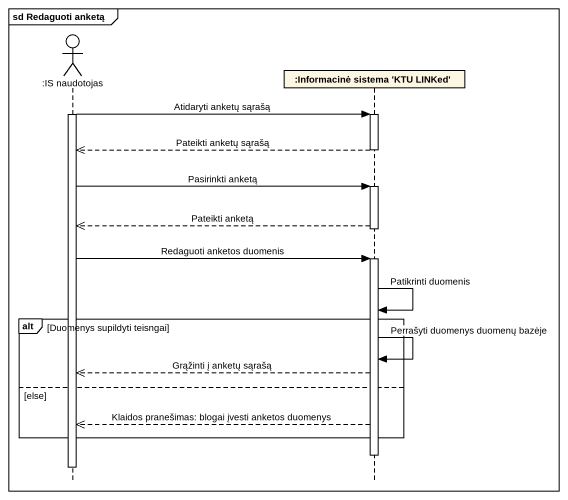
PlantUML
@startuml
mainframe sd Redaguoti anketą
hide footbox
actor ":IS naudotojas" as IS_naudotojas
participant ":Informacinė sistema 'KTU LINKed'" as Informacinė_sistema_KTU

activate IS_naudotojas
IS_naudotojas -> Informacinė_sistema_KTU : Atidaryti anketų sąrašą
activate Informacinė_sistema_KTU
Informacinė_sistema_KTU -->> IS_naudotojas : Pateikti anketų sąrašą
deactivate Informacinė_sistema_KTU
IS_naudotojas -> Informacinė_sistema_KTU : Pasirinkti anketą
activate Informacinė_sistema_KTU
Informacinė_sistema_KTU -->> IS_naudotojas : Pateikti anketą
deactivate Informacinė_sistema_KTU
IS_naudotojas -> Informacinė_sistema_KTU : Redaguoti anketos duomenis
activate Informacinė_sistema_KTU
Informacinė_sistema_KTU -> Informacinė_sistema_KTU : Patikrinti duomenis
alt Duomenys supildyti teisngai
  Informacinė_sistema_KTU -> Informacinė_sistema_KTU : Perrašyti duomenys duomenų bazėje
  Informacinė_sistema_KTU -->> IS_naudotojas : Grąžinti į anketų sąrašą
else else
  Informacinė_sistema_KTU -->> IS_naudotojas : Klaidos pranešimas: blogai įvesti anketos duomenys
end
deactivate Informacinė_sistema_KTU
deactivate IS_naudotojas
@enduml
